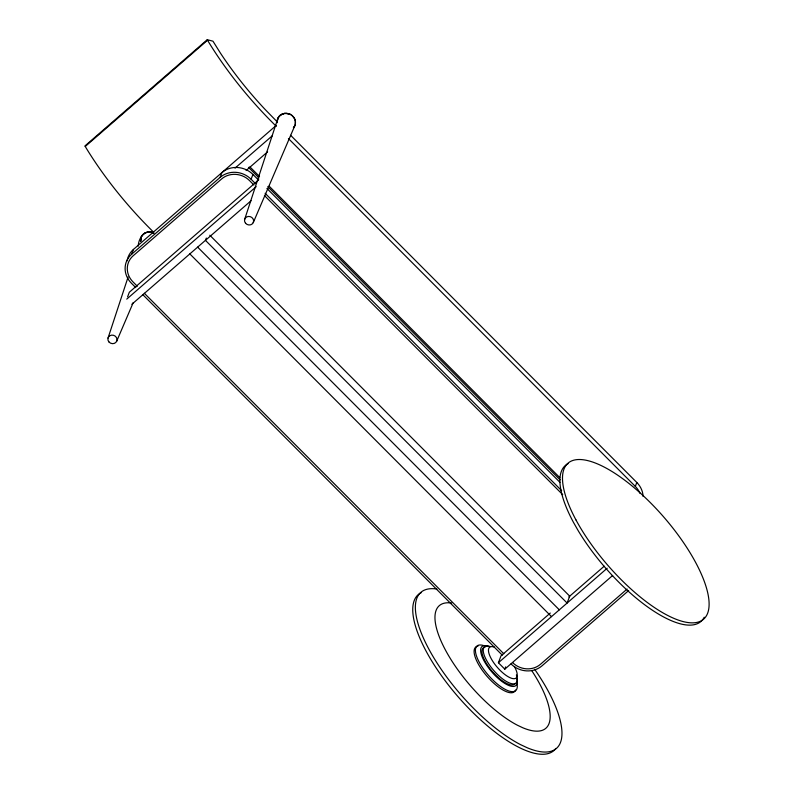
<?xml version="1.0" encoding="UTF-8"?>
<svg xmlns="http://www.w3.org/2000/svg" width="794" height="794" viewBox="0 0 794 794"><rect width="100%" height="100%" fill="white"/><g stroke="black" fill="none" stroke-linecap="round" stroke-linejoin="round"><path stroke-width="1.19" d="M140.737 241.217L140.776 238.686M289.433 113.999L290.733 114.604L286.892 113.373A9.23 8.466 20.7 0 0 277.354 122.703L277.394 120.023M292.053 115.487L294.931 119.269L295.418 123.785M292.202 115.606L290.743 114.604M108.034 338.055L128.112 276.987M138.245 246.15C138.454 238.16 144.836 228.732 153.54 232.979M244.651 219.382L277.791 118.604C279.627 113.631 286.217 111.964 290.614 114.544M140.667 240.463L141.173 237.267M277.285 121.8L277.791 118.604M253.246 222.667L295.031 125.194L295.527 121.919M140.985 237.823C142.493 232.503 149.441 230.508 153.996 233.208M277.602 119.16L278.734 116.847M294.514 126.266L295.209 124.638M135.784 287.617L131.417 283.23A22.143 20.307 20.7 0 1 131.635 254.239L133.461 249.415L276.262 125.392M127.596 296.827L129.333 292.242L258.794 179.781M131.635 254.239L220.117 177.39L221.933 172.566A22.143 20.307 20.7 0 1 252.939 174.442L258.189 179.702M206.321 238.061L205.448 240.354L567.115 603.053L569.715 596.165L209.805 235.223M255.489 183.642L251.112 179.255L252.939 174.442M612.65 575.491L504.815 669.163L498.404 662.742L501.004 655.854L550.282 613.047M504.815 669.163L505.679 666.871M640.014 493.352A22.143 20.307 20.7 0 0 635.319 486.414L636.808 482.484L290.604 135.288M116.629 341.331L133.233 302.593M294.872 125.561L293.522 127.636M278.783 116.787L280.639 114.961M294.028 127.01L293.383 127.774M277.493 122.137L265.414 109.77A156.16 55.828 49 0 1 220.395 53.039L212.971 41.189L207.244 39.7L84.938 145.937L86.447 148.488A166.71 59.6 49 0 0 150.056 228.652L153.699 232.305M85.256 146.473L207.562 40.236M235.044 168.12L272.362 135.714M246.12 170.502L267.578 151.862M126.732 299.13L256.194 186.669M131.864 304.271L251.083 200.713M568.881 596.889L604.214 566.201M498.404 662.742L607.192 568.236M627.111 589.039L540.496 664.27A19.929 18.272 20.7 0 1 512.596 662.583M628.649 590.577L542.034 665.809A22.143 20.307 20.7 0 1 511.038 663.943M280.709 114.912L284.48 113.433L288.837 113.79M152.22 232.463L150.274 232.037A9.23 8.466 20.7 0 0 140.737 241.366M152.815 232.662L153.48 232.95M291.954 115.398L292.817 116.162M276.282 126.355L272.362 122.425A166.71 59.6 49 0 1 208.753 42.251L207.244 39.7M288.421 138.533L635.319 486.414M249.892 166.849L259.519 176.506M269.146 186.153L559.74 477.571M248.492 167.345L259.003 177.876M267.757 186.659L560.088 479.824M266.933 188.476L559.959 482.335M265.117 193.289L561.636 490.662M253.931 185.002L249.554 180.615A19.929 18.272 20.7 0 0 221.655 178.928L133.174 255.777A19.929 18.272 20.7 0 0 132.975 281.88L137.352 286.267M264.422 195.523L562.698 494.652M197.646 247.133L559.304 609.832M189.835 253.911L551.502 616.61M144.349 293.284L503.853 653.809M142.781 294.634L502.284 655.169M293.542 116.956L294.058 117.661M294.098 117.71L294.564 118.505M294.951 119.358L295.437 121.105M515.177 683.614A23.989 8.575 49 0 1 491.367 670.364A23.989 8.575 49 0 1 485.094 647.14M516.378 674.93A23.989 8.575 49 0 1 507.316 681.986A23.989 8.575 49 0 1 485.6 658.484A23.989 8.575 49 0 1 490.126 646.505M514.413 666.503A20.297 7.255 49 0 1 511.425 678.245A20.297 7.255 49 0 1 491.288 658.822A20.297 7.255 49 0 1 494.285 647.08M515.564 690.026A29.527 10.55 49 0 1 486.712 675.942A29.527 10.55 49 0 1 477.988 646.167M516.785 682.632A29.527 10.55 49 0 1 494.354 681.421L492.181 679.327A29.527 10.55 49 0 1 475.904 653.988A29.527 10.55 49 0 1 483.883 645.651M516.834 678.582A25.835 9.24 49 0 1 497.203 677.52L495.307 675.694A25.835 9.24 49 0 1 480.876 652.698A25.835 9.24 49 0 1 489.64 646.842M555.85 748.424A103.339 36.941 49 0 1 457.423 695.981A103.339 36.941 49 0 1 421.505 592.523M534.69 669.352A103.339 36.941 49 0 1 527.226 747.769L520.497 744.613A103.339 36.941 49 0 1 428.889 649.164A103.339 36.941 49 0 1 436.889 589.029M531.692 670.543A81.196 29.021 49 0 1 522.859 727.79L517.579 725.309A81.196 29.021 49 0 1 445.682 650.485A81.196 29.021 49 0 1 451.667 603.033M220.117 177.39A22.143 20.307 20.7 0 1 251.112 179.255M127.139 260.869A22.143 20.307 20.7 0 1 133.461 249.415M704.228 617.226A103.339 36.941 49 0 1 650.375 608.859A103.339 36.941 49 0 1 578.141 530.591L573.387 522.224A103.339 36.941 49 0 1 568.286 463.527M636.808 482.484A22.143 20.307 20.7 0 1 643.1 496.468M108.986 341.986A4.615 4.228 20.7 0 0 116.758 341.033A4.615 4.228 20.7 0 0 111.607 335.137A4.615 4.228 20.7 0 0 108.986 341.986M575.987 519.961A103.339 36.941 49 0 0 702.372 620.124A103.339 36.941 49 0 0 628.987 483.486A103.339 36.941 49 0 0 575.987 519.961M245.604 223.312A4.615 4.228 20.7 0 0 253.375 222.36A4.615 4.228 20.7 0 0 248.224 216.464A4.615 4.228 20.7 0 0 245.604 223.312"/></g></svg>
